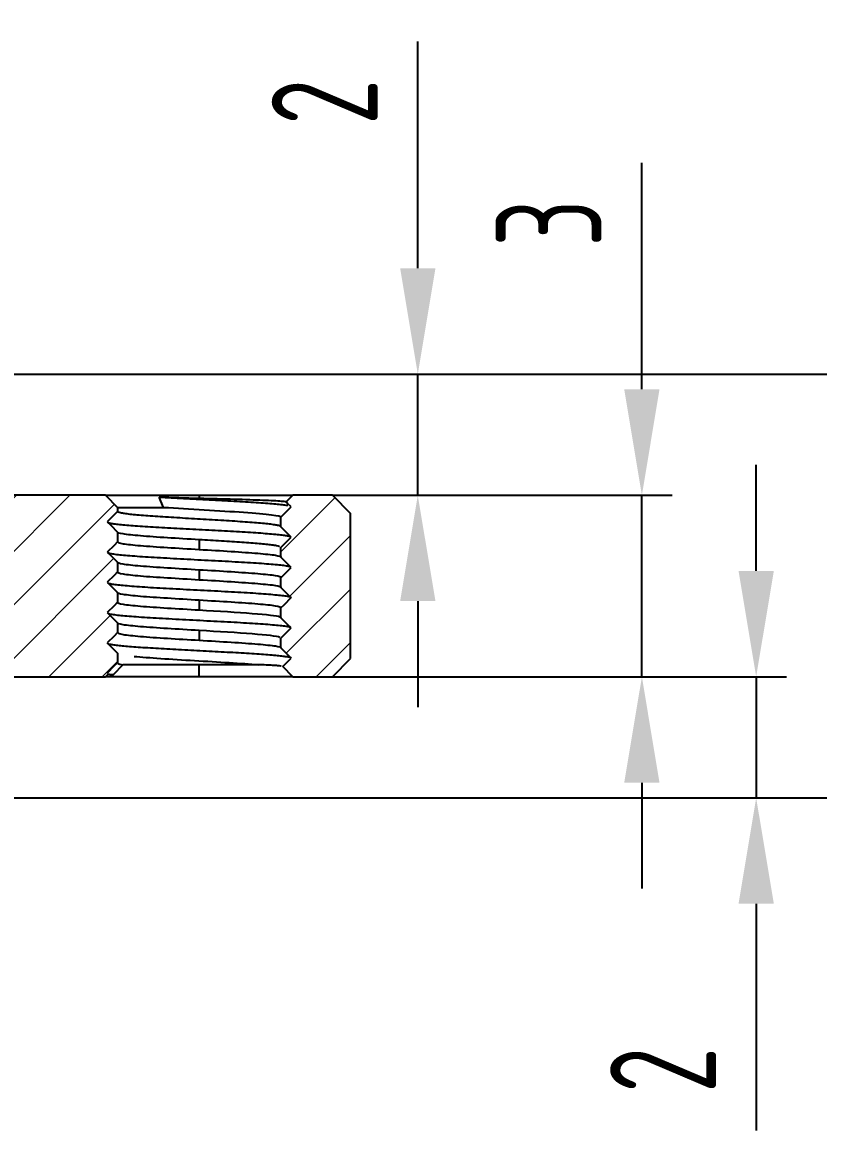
# Model space of a CAD drawing. Header units: inches. Extents: x -12 to 92, y -2 to 146.
# Drawn here: x 47.6 to 60.75, y 71.27 to 89.89 of the extents above; entities that cross this region are included whole.
import ezdxf

# ---------------------------------------------------------------- set-up
doc = ezdxf.new("R2010")
doc.units = ezdxf.units.IN
doc.header["$LTSCALE"] = 0.5
doc.header["$MEASUREMENT"] = 0
doc.layers.add('5剖面线层', color=2, linetype='Continuous')
doc.layers.add('7标注层', color=4, linetype='Continuous')
doc.styles.add('PC_TEXTSTYLE', font='ISOCP.SHX', dxfattribs={"width": 0.707, "bigfont": 'GBCBIG.SHX'})
doc.dimstyles.new('GB_LINEAR', dxfattribs={"dimtxt": 3.5, "dimasz": 3.5, "dimexe": 1, "dimexo": 0, "dimgap": 1.5, "dimtad": 1, "dimdsep": 46, "dimtxsty": 'PC_TEXTSTYLE', "dimcen": 0, "dimclrd": 256, "dimclrt": 3, "dimadec": 0, "dimazin": 2, "dimtp": 0.1, "dimtm": 0.1, "dimtfac": 0.71, "dimtdec": 3, "dimtmove": 0, "dimatfit": 3, "dimfxl": 1, "dimtfill": 1, "dimarcsym": 0})
pattern_1 = [(45, (-136.1419, 0.09334), (-0.4419417, 0.4419417), [])]

# ---------------------------------------------------------------- blocks, each defined once
blk = doc.blocks.new('*D10')
at = {"layer": '7标注层', "lineweight": -2}
for p, q in [((54.126, 85.832), (54.126, 89.577)), ((54.126, 82.082), (54.126, 84.082)), ((54.126, 80.332), (54.126, 78.582))]:
    blk.add_line(p, q, dxfattribs=at)
at = {"layer": '7标注层', "color": 0, "lineweight": -2}
for p, q in [((46.015, 84.082), (54.626, 84.082)), ((52.715, 82.082), (54.626, 82.082))]:
    blk.add_line(p, q, dxfattribs=at)
at = {"layer": '7标注层'}
for points in [[(53.835, 85.832), (54.418, 85.832), (54.126, 84.082)], [(54.418, 80.332), (53.835, 80.332), (54.126, 82.082)]]:
    blk.add_solid(points, dxfattribs=at)
at = {"layer": 'Defpoints', "color": 0}
for p in [(46.015, 84.082), (54.126, 84.082), (52.715, 82.082)]:
    blk.add_point(p, dxfattribs=at)
at = {"layer": '7标注层', "color": 3, "insert": (52.589, 88.58), "char_height": 1.75, "attachment_point": 5, "rotation": 90, "style": 'PC_TEXTSTYLE', "bg_fill": 3, "box_fill_scale": 1.25, "bg_fill_color": 257, "bg_fill_transparency": 0}
blk.add_mtext('2', dxfattribs=at)
blk = doc.blocks.new('*D11')
at = {"layer": '7标注层', "lineweight": -2}
for p, q in [((57.829, 83.832), (57.829, 87.577)), ((57.829, 79.082), (57.829, 82.082)), ((57.829, 77.332), (57.829, 75.582))]:
    blk.add_line(p, q, dxfattribs=at)
at = {"layer": '7标注层', "color": 0, "lineweight": -2}
for p, q in [((52.715, 82.082), (58.329, 82.082)), ((52.715, 79.082), (58.329, 79.082))]:
    blk.add_line(p, q, dxfattribs=at)
at = {"layer": '7标注层'}
for points in [[(57.537, 83.832), (58.12, 83.832), (57.829, 82.082)], [(58.12, 77.332), (57.537, 77.332), (57.829, 79.082)]]:
    blk.add_solid(points, dxfattribs=at)
at = {"layer": 'Defpoints', "color": 0}
for p in [(52.715, 82.082), (57.829, 82.082), (52.715, 79.082)]:
    blk.add_point(p, dxfattribs=at)
at = {"layer": '7标注层', "color": 3, "insert": (56.291, 86.58), "char_height": 1.75, "attachment_point": 5, "rotation": 90, "style": 'PC_TEXTSTYLE', "bg_fill": 3, "box_fill_scale": 1.25, "bg_fill_color": 257, "bg_fill_transparency": 0}
blk.add_mtext('3', dxfattribs=at)
blk = doc.blocks.new('*D12')
at = {"layer": '7标注层', "color": 0, "lineweight": -2}
for p, q in [((46.015, 84.082), (63.995, 84.082)), ((46.515, 77.082), (63.995, 77.082))]:
    blk.add_line(p, q, dxfattribs=at)
at = {"layer": '7标注层', "lineweight": -2}
blk.add_line((63.495, 82.332), (63.495, 78.832), dxfattribs=at)
at = {"layer": '7标注层'}
for points in [[(63.787, 82.332), (63.204, 82.332), (63.495, 84.082)], [(63.204, 78.832), (63.787, 78.832), (63.495, 77.082)]]:
    blk.add_solid(points, dxfattribs=at)
at = {"layer": 'Defpoints', "color": 0}
for p in [(46.015, 84.082), (46.515, 77.082), (63.495, 77.082)]:
    blk.add_point(p, dxfattribs=at)
at = {"layer": '7标注层', "color": 3, "insert": (61.958, 80.582), "char_height": 1.75, "attachment_point": 5, "rotation": 90, "style": 'PC_TEXTSTYLE', "bg_fill": 3, "box_fill_scale": 1.25, "bg_fill_color": 257, "bg_fill_transparency": 0}
blk.add_mtext('7', dxfattribs=at)
blk = doc.blocks.new('*D13')
at = {"layer": '7标注层', "lineweight": -2}
for p, q in [((59.717, 80.832), (59.717, 82.582)), ((59.717, 79.082), (59.717, 77.082)), ((59.717, 75.332), (59.717, 71.587))]:
    blk.add_line(p, q, dxfattribs=at)
at = {"layer": '7标注层', "color": 0, "lineweight": -2}
for p, q in [((52.715, 79.082), (60.217, 79.082)), ((46.515, 77.082), (60.217, 77.082))]:
    blk.add_line(p, q, dxfattribs=at)
at = {"layer": '7标注层'}
for points in [[(59.426, 80.832), (60.009, 80.832), (59.717, 79.082)], [(60.009, 75.332), (59.426, 75.332), (59.717, 77.082)]]:
    blk.add_solid(points, dxfattribs=at)
at = {"layer": 'Defpoints', "color": 0}
for p in [(52.715, 79.082), (46.515, 77.082), (59.717, 77.082)]:
    blk.add_point(p, dxfattribs=at)
at = {"layer": '7标注层', "color": 3, "insert": (58.18, 72.585), "char_height": 1.75, "attachment_point": 5, "rotation": 90, "style": 'PC_TEXTSTYLE', "bg_fill": 3, "box_fill_scale": 1.25, "bg_fill_color": 257, "bg_fill_transparency": 0}
blk.add_mtext('2', dxfattribs=at)

msp = doc.modelspace()

# ---------------------------------------------------------------- hatches: boundary and pattern name
at = {"layer": '5剖面线层', "linetype": 'Continuous', "lineweight": 18}
h = msp.add_hatch(dxfattribs=at)
h.set_pattern_fill('ANSI31', color=256, scale=5, style=0)
h.set_pattern_definition(pattern_1)
edge = h.paths.add_edge_path(flags=0)
edge.add_spline(control_points=[(46.515, 77.082), (46.615, 77.182), (46.715, 77.282), (46.815, 77.382)], knot_values=[0.018825, 0.018825, 0.018825, 0.018825, 0.019251, 0.019251, 0.019251, 0.019251], weights=[1, 1, 1, 1], degree=3, periodic=0)
edge.add_line((46.815, 77.382), (46.815, 79.082))
edge.add_line((46.815, 79.082), (48.965, 79.082))
edge.add_spline(control_points=[(48.965, 79.082), (48.98, 79.097), (48.996, 79.113), (49.011, 79.128)], knot_values=[0.002218, 0.002218, 0.002218, 0.002218, 0.002282, 0.002282, 0.002282, 0.002282], weights=[1, 1, 1, 1], degree=3, periodic=0)
edge.add_spline(control_points=[(49.011, 79.128), (49.006, 79.133), (49, 79.138), (48.995, 79.144)], knot_values=[0.00022, 0.00022, 0.00022, 0.00022, 0.000242, 0.000242, 0.000242, 0.000242], weights=[1, 1, 1, 1], degree=3, periodic=0)
edge.add_spline(control_points=[(48.995, 79.144), (49.032, 79.18), (49.069, 79.218), (49.106, 79.255), (49.126, 79.274), (49.146, 79.294), (49.165, 79.314)], knot_values=[0.000001, 0.000001, 0.000001, 0.000001, 0.000159, 0.000159, 0.000159, 0.000242, 0.000242, 0.000242, 0.000242], weights=[1, 1, 1, 1, 1, 1, 1], degree=3, periodic=0)
edge.add_line((49.165, 79.314), (49.165, 79.474))
edge.add_spline(control_points=[(49.165, 79.474), (49.129, 79.511), (49.091, 79.548), (49.054, 79.585), (49.035, 79.604), (49.015, 79.624), (48.995, 79.644)], knot_values=[0.000001, 0.000001, 0.000001, 0.000001, 0.000159, 0.000159, 0.000159, 0.000242, 0.000242, 0.000242, 0.000242], weights=[1, 1, 1, 1, 1, 1, 1], degree=3, periodic=0)
edge.add_spline(control_points=[(48.995, 79.644), (49.033, 79.68), (49.07, 79.718), (49.107, 79.755), (49.126, 79.774), (49.146, 79.794), (49.165, 79.814)], knot_values=[0.000001, 0.000001, 0.000001, 0.000001, 0.000159, 0.000159, 0.000159, 0.000242, 0.000242, 0.000242, 0.000242], weights=[1, 1, 1, 1, 1, 1, 1], degree=3, periodic=0)
edge.add_line((49.165, 79.814), (49.165, 79.974))
edge.add_spline(control_points=[(49.165, 79.974), (49.129, 80.011), (49.092, 80.047), (49.055, 80.084), (49.035, 80.104), (49.015, 80.124), (48.996, 80.144)], knot_values=[0.000001, 0.000001, 0.000001, 0.000001, 0.000158, 0.000158, 0.000158, 0.000242, 0.000242, 0.000242, 0.000242], weights=[1, 1, 1, 1, 1, 1, 1], degree=3, periodic=0)
edge.add_spline(control_points=[(48.996, 80.144), (49.033, 80.18), (49.07, 80.217), (49.107, 80.254), (49.126, 80.274), (49.146, 80.294), (49.166, 80.314)], knot_values=[0.000001, 0.000001, 0.000001, 0.000001, 0.000158, 0.000158, 0.000158, 0.000242, 0.000242, 0.000242, 0.000242], weights=[1, 1, 1, 1, 1, 1, 1], degree=3, periodic=0)
edge.add_line((49.166, 80.314), (49.165, 80.474))
edge.add_spline(control_points=[(49.165, 80.474), (49.129, 80.511), (49.092, 80.547), (49.055, 80.584), (49.035, 80.604), (49.015, 80.624), (48.996, 80.644)], knot_values=[0.000001, 0.000001, 0.000001, 0.000001, 0.000158, 0.000158, 0.000158, 0.000242, 0.000242, 0.000242, 0.000242], weights=[1, 1, 1, 1, 1, 1, 1], degree=3, periodic=0)
edge.add_spline(control_points=[(48.996, 80.644), (49.033, 80.68), (49.07, 80.717), (49.107, 80.754), (49.126, 80.774), (49.146, 80.794), (49.166, 80.814)], knot_values=[0.000001, 0.000001, 0.000001, 0.000001, 0.000158, 0.000158, 0.000158, 0.000242, 0.000242, 0.000242, 0.000242], weights=[1, 1, 1, 1, 1, 1, 1], degree=3, periodic=0)
edge.add_line((49.166, 80.814), (49.165, 80.974))
edge.add_spline(control_points=[(49.165, 80.974), (49.129, 81.011), (49.092, 81.047), (49.055, 81.084), (49.035, 81.104), (49.015, 81.124), (48.996, 81.144)], knot_values=[0.000001, 0.000001, 0.000001, 0.000001, 0.000158, 0.000158, 0.000158, 0.000242, 0.000242, 0.000242, 0.000242], weights=[1, 1, 1, 1, 1, 1, 1], degree=3, periodic=0)
edge.add_spline(control_points=[(48.996, 81.144), (49.033, 81.18), (49.07, 81.217), (49.107, 81.254), (49.126, 81.274), (49.146, 81.294), (49.166, 81.314)], knot_values=[0.000001, 0.000001, 0.000001, 0.000001, 0.000158, 0.000158, 0.000158, 0.000242, 0.000242, 0.000242, 0.000242], weights=[1, 1, 1, 1, 1, 1, 1], degree=3, periodic=0)
edge.add_line((49.166, 81.314), (49.165, 81.474))
edge.add_spline(control_points=[(49.165, 81.474), (49.128, 81.511), (49.091, 81.548), (49.054, 81.585), (49.035, 81.604), (49.015, 81.624), (48.995, 81.644)], knot_values=[0.000002, 0.000002, 0.000002, 0.000002, 0.000158, 0.000158, 0.000158, 0.000242, 0.000242, 0.000242, 0.000242], weights=[1, 1, 1, 1, 1, 1, 1], degree=3, periodic=0)
edge.add_spline(control_points=[(48.995, 81.644), (49.032, 81.68), (49.069, 81.717), (49.106, 81.754), (49.126, 81.774), (49.146, 81.794), (49.165, 81.814)], knot_values=[0.000001, 0.000001, 0.000001, 0.000001, 0.000159, 0.000159, 0.000159, 0.000242, 0.000242, 0.000242, 0.000242], weights=[1, 1, 1, 1, 1, 1, 1], degree=3, periodic=0)
edge.add_line((49.165, 81.814), (49.165, 81.882))
edge.add_spline(control_points=[(49.165, 81.882), (49.099, 81.949), (49.032, 82.016), (48.965, 82.082)], knot_values=[0.004084, 0.004084, 0.004084, 0.004084, 0.004366, 0.004366, 0.004366, 0.004366], weights=[1, 1, 1, 1], degree=3, periodic=0)
edge.add_line((48.965, 82.082), (47.215, 82.082))
edge.add_line((47.215, 82.082), (47.215, 83.882))
edge.add_spline(control_points=[(47.215, 83.882), (47.148, 83.949), (47.081, 84.016), (47.015, 84.082)], knot_values=[0.010187, 0.010187, 0.010187, 0.010187, 0.010469, 0.010469, 0.010469, 0.010469], weights=[1, 1, 1, 1], degree=3, periodic=0)
edge.add_line((47.015, 84.082), (46.015, 84.082))
edge.add_line((46.015, 84.082), (46.015, 82.082))
edge.add_line((46.015, 82.082), (46.015, 80.582))
edge.add_line((46.015, 80.582), (46.015, 80.282))
edge.add_line((46.015, 80.282), (44.515, 80.282))
edge.add_line((44.515, 80.282), (44.515, 80.582))
edge.add_line((44.515, 80.582), (42.164, 80.582))
edge.add_line((42.164, 80.582), (42.164, 79.382))
edge.add_spline(control_points=[(42.164, 79.382), (42.264, 79.282), (42.364, 79.182), (42.464, 79.082)], knot_values=[0.00648, 0.00648, 0.00648, 0.00648, 0.006904, 0.006904, 0.006904, 0.006904], weights=[1, 1, 1, 1], degree=3, periodic=0)
edge.add_line((42.464, 79.082), (44.015, 79.082))
edge.add_line((44.015, 79.082), (44.015, 77.382))
edge.add_spline(control_points=[(44.015, 77.382), (44.115, 77.282), (44.215, 77.182), (44.315, 77.082)], knot_values=[0.011696, 0.011696, 0.011696, 0.011696, 0.01212, 0.01212, 0.01212, 0.01212], weights=[1, 1, 1, 1], degree=3, periodic=0)
edge.add_line((44.315, 77.082), (46.515, 77.082))
h = msp.add_hatch(dxfattribs=at)
h.set_pattern_fill('ANSI31', color=256, scale=5, style=0)
h.set_pattern_definition(pattern_1)
edge = h.paths.add_edge_path(flags=0)
edge.add_line((51.864, 79.719), (51.864, 79.559))
edge.add_spline(control_points=[(51.864, 79.559), (51.901, 79.522), (51.938, 79.485), (51.975, 79.448), (51.995, 79.428), (52.014, 79.409), (52.034, 79.389)], knot_values=[0.000002, 0.000002, 0.000002, 0.000002, 0.000159, 0.000159, 0.000159, 0.000242, 0.000242, 0.000242, 0.000242], weights=[1, 1, 1, 1, 1, 1, 1], degree=3, periodic=0)
edge.add_spline(control_points=[(52.034, 79.389), (51.997, 79.352), (51.96, 79.315), (51.923, 79.278), (51.914, 79.269), (51.905, 79.26), (51.895, 79.251)], knot_values=[0.000001, 0.000001, 0.000001, 0.000001, 0.000159, 0.000159, 0.000159, 0.000198, 0.000198, 0.000198, 0.000198], weights=[1, 1, 1, 1, 1, 1, 1], degree=3, periodic=0)
edge.add_spline(control_points=[(51.895, 79.251), (51.952, 79.195), (52.008, 79.138), (52.064, 79.082)], knot_values=[0.004126, 0.004126, 0.004126, 0.004126, 0.004363, 0.004363, 0.004363, 0.004363], weights=[1, 1, 1, 1], degree=3, periodic=0)
edge.add_line((52.064, 79.082), (52.715, 79.082))
edge.add_spline(control_points=[(52.715, 79.082), (52.815, 79.182), (52.915, 79.282), (53.015, 79.382)], knot_values=[0.036405, 0.036405, 0.036405, 0.036405, 0.036832, 0.036832, 0.036832, 0.036832], weights=[1, 1, 1, 1], degree=3, periodic=0)
edge.add_line((53.015, 79.382), (53.015, 81.782))
edge.add_spline(control_points=[(53.015, 81.782), (52.915, 81.882), (52.815, 81.982), (52.715, 82.082)], knot_values=[0.000001, 0.000001, 0.000001, 0.000001, 0.000425, 0.000425, 0.000425, 0.000425], weights=[1, 1, 1, 1], degree=3, periodic=0)
edge.add_line((52.715, 82.082), (52.064, 82.082))
edge.add_spline(control_points=[(52.064, 82.082), (52.027, 82.045), (51.99, 82.008), (51.953, 81.971)], knot_values=[0.002215, 0.002215, 0.002215, 0.002215, 0.002373, 0.002373, 0.002373, 0.002373], weights=[1, 1, 1, 1], degree=3, periodic=0)
edge.add_spline(control_points=[(51.953, 81.971), (51.96, 81.963), (51.968, 81.956), (51.975, 81.948), (51.995, 81.929), (52.015, 81.909), (52.034, 81.889)], knot_values=[0.000126, 0.000126, 0.000126, 0.000126, 0.000158, 0.000158, 0.000158, 0.000242, 0.000242, 0.000242, 0.000242], weights=[1, 1, 1, 1, 1, 1, 1], degree=3, periodic=0)
edge.add_spline(control_points=[(52.034, 81.889), (51.997, 81.852), (51.96, 81.815), (51.923, 81.778), (51.903, 81.759), (51.884, 81.739), (51.864, 81.719)], knot_values=[0.000001, 0.000001, 0.000001, 0.000001, 0.000159, 0.000159, 0.000159, 0.000242, 0.000242, 0.000242, 0.000242], weights=[1, 1, 1, 1, 1, 1, 1], degree=3, periodic=0)
edge.add_line((51.864, 81.719), (51.864, 81.559))
edge.add_spline(control_points=[(51.864, 81.559), (51.901, 81.522), (51.938, 81.485), (51.975, 81.448), (51.995, 81.429), (52.014, 81.409), (52.034, 81.389)], knot_values=[0.000001, 0.000001, 0.000001, 0.000001, 0.000158, 0.000158, 0.000158, 0.000242, 0.000242, 0.000242, 0.000242], weights=[1, 1, 1, 1, 1, 1, 1], degree=3, periodic=0)
edge.add_spline(control_points=[(52.034, 81.389), (51.997, 81.352), (51.96, 81.315), (51.923, 81.278), (51.903, 81.259), (51.884, 81.239), (51.864, 81.219)], knot_values=[0.000001, 0.000001, 0.000001, 0.000001, 0.000159, 0.000159, 0.000159, 0.000242, 0.000242, 0.000242, 0.000242], weights=[1, 1, 1, 1, 1, 1, 1], degree=3, periodic=0)
edge.add_line((51.864, 81.219), (51.864, 81.059))
edge.add_spline(control_points=[(51.864, 81.059), (51.901, 81.022), (51.938, 80.985), (51.974, 80.948), (51.994, 80.929), (52.014, 80.909), (52.034, 80.889)], knot_values=[0.000001, 0.000001, 0.000001, 0.000001, 0.000158, 0.000158, 0.000158, 0.000242, 0.000242, 0.000242, 0.000242], weights=[1, 1, 1, 1, 1, 1, 1], degree=3, periodic=0)
edge.add_spline(control_points=[(52.034, 80.889), (51.997, 80.853), (51.96, 80.816), (51.923, 80.779), (51.903, 80.759), (51.883, 80.739), (51.864, 80.719)], knot_values=[0.000001, 0.000001, 0.000001, 0.000001, 0.000158, 0.000158, 0.000158, 0.000242, 0.000242, 0.000242, 0.000242], weights=[1, 1, 1, 1, 1, 1, 1], degree=3, periodic=0)
edge.add_line((51.864, 80.719), (51.864, 80.559))
edge.add_spline(control_points=[(51.864, 80.559), (51.901, 80.522), (51.937, 80.485), (51.974, 80.448), (51.994, 80.429), (52.014, 80.409), (52.034, 80.389)], knot_values=[0.000001, 0.000001, 0.000001, 0.000001, 0.000158, 0.000158, 0.000158, 0.000242, 0.000242, 0.000242, 0.000242], weights=[1, 1, 1, 1, 1, 1, 1], degree=3, periodic=0)
edge.add_spline(control_points=[(52.034, 80.389), (51.997, 80.353), (51.96, 80.316), (51.923, 80.279), (51.903, 80.259), (51.883, 80.239), (51.864, 80.219)], knot_values=[0.000001, 0.000001, 0.000001, 0.000001, 0.000158, 0.000158, 0.000158, 0.000242, 0.000242, 0.000242, 0.000242], weights=[1, 1, 1, 1, 1, 1, 1], degree=3, periodic=0)
edge.add_line((51.864, 80.219), (51.864, 80.059))
edge.add_spline(control_points=[(51.864, 80.059), (51.901, 80.022), (51.938, 79.985), (51.974, 79.948), (51.994, 79.929), (52.014, 79.909), (52.034, 79.889)], knot_values=[0.000002, 0.000002, 0.000002, 0.000002, 0.000158, 0.000158, 0.000158, 0.000242, 0.000242, 0.000242, 0.000242], weights=[1, 1, 1, 1, 1, 1, 1], degree=3, periodic=0)
edge.add_spline(control_points=[(52.034, 79.889), (51.997, 79.853), (51.96, 79.816), (51.923, 79.779), (51.903, 79.759), (51.883, 79.739), (51.864, 79.719)], knot_values=[0.000001, 0.000001, 0.000001, 0.000001, 0.000158, 0.000158, 0.000158, 0.000242, 0.000242, 0.000242, 0.000242], weights=[1, 1, 1, 1, 1, 1, 1], degree=3, periodic=0)

# ---------------------------------------------------------------- linework, layer by layer
at = {"color": 7, "linetype": 'Continuous', "lineweight": 25}
for p, q in [((48.965, 82.082), (47.215, 82.082)), ((48.965, 82.082), (49.165, 81.882)), ((48.965, 82.082), (50.515, 82.082)), ((49.927, 81.882), (49.853, 82.052)), ((50.515, 82.082), (50.515, 82.034)), ((50.515, 82.082), (52.064, 82.082)), ((51.953, 81.971), (52.064, 82.082)), ((52.715, 82.082), (52.064, 82.082)), ((53.015, 81.782), (52.715, 82.082)), ((52.715, 82.082), (53.015, 81.782)), ((52.715, 82.082), (52.715, 82.082)), ((49.165, 81.882), (49.165, 81.814)), ((49.165, 81.882), (49.927, 81.882)), ((53.015, 79.382), (53.015, 81.782)), ((53.015, 81.782), (53.015, 81.782)), ((53.015, 79.382), (53.015, 81.782)), ((51.864, 81.559), (51.863, 81.561)), ((51.864, 81.559), (51.864, 81.719)), ((49.165, 81.474), (49.165, 81.314)), ((50.515, 81.346), (50.515, 81.186)), ((51.864, 81.219), (51.861, 81.221)), ((51.864, 81.059), (51.864, 81.219)), ((49.165, 80.974), (49.165, 80.814)), ((50.515, 80.846), (50.515, 80.686)), ((51.864, 80.559), (51.864, 80.719)), ((49.165, 80.474), (49.165, 80.314)), ((50.515, 80.346), (50.515, 80.186)), ((51.864, 80.059), (51.864, 80.219)), ((49.165, 79.974), (49.165, 79.814)), ((51.862, 80.061), (51.864, 80.059)), ((50.515, 79.846), (50.515, 79.686)), ((51.864, 79.719), (51.862, 79.721)), ((51.864, 79.559), (51.864, 79.719)), ((49.165, 79.474), (49.165, 79.314)), ((49.165, 79.474), (49.168, 79.471)), ((52.715, 79.082), (53.015, 79.382)), ((52.715, 79.082), (53.015, 79.382)), ((53.015, 79.382), (53.015, 79.382)), ((48.995, 79.144), (49.011, 79.128)), ((49.254, 79.282), (49.095, 79.112)), ((49.165, 79.314), (49.167, 79.311)), ((50.515, 79.282), (49.254, 79.282)), ((50.515, 79.082), (50.515, 79.282)), ((51.489, 79.282), (50.515, 79.282)), ((51.896, 79.251), (51.892, 79.252)), ((52.064, 79.082), (51.896, 79.251)), ((46.815, 79.082), (48.965, 79.082)), ((49.011, 79.128), (48.965, 79.082)), ((50.515, 79.082), (48.965, 79.082)), ((49.009, 79.125), (49.013, 79.121)), ((49.012, 79.127), (49.011, 79.128)), ((52.064, 79.082), (50.515, 79.082)), ((52.064, 79.082), (52.715, 79.082)), ((52.715, 79.082), (52.715, 79.082))]:
    msp.add_line(p, q, dxfattribs=at)
at = {"color": 7, "linetype": 'Continuous', "lineweight": 25, "flags": 128}
for points in [[(52.034, 81.889), (51.975, 81.948), (51.953, 81.971)], [(49.165, 81.814), (49.106, 81.754), (48.995, 81.643)], [(51.864, 81.719), (51.923, 81.778), (52.034, 81.89)], [(48.995, 81.644), (49.054, 81.585), (49.165, 81.474)], [(52.034, 81.389), (51.975, 81.448), (51.864, 81.559)], [(51.864, 81.219), (51.923, 81.278), (52.034, 81.39)], [(49.166, 81.314), (49.107, 81.254), (48.996, 81.143)], [(48.996, 81.144), (49.055, 81.084), (49.166, 80.974)], [(52.034, 80.889), (51.974, 80.948), (51.864, 81.059)], [(49.166, 80.814), (49.107, 80.754), (48.996, 80.643)], [(51.864, 80.719), (51.923, 80.779), (52.034, 80.89)], [(48.996, 80.644), (49.055, 80.584), (49.166, 80.474)], [(52.034, 80.389), (51.974, 80.448), (51.864, 80.559)], [(49.166, 80.314), (49.107, 80.254), (48.996, 80.143)], [(51.864, 80.219), (51.923, 80.279), (52.034, 80.39)], [(48.996, 80.144), (49.055, 80.084), (49.166, 79.974)], [(52.034, 79.889), (51.974, 79.948), (51.864, 80.059)], [(51.864, 79.719), (51.923, 79.779), (52.034, 79.89)], [(49.165, 79.814), (49.107, 79.755), (48.995, 79.643)], [(48.995, 79.644), (49.054, 79.585), (49.166, 79.474)], [(52.034, 79.389), (51.975, 79.448), (51.864, 79.559)], [(51.895, 79.251), (51.923, 79.278), (52.034, 79.39)], [(49.165, 79.314), (49.106, 79.255), (48.995, 79.143)]]:
    msp.add_lwpolyline(points, dxfattribs=at)
at = {"color": 7, "linetype": 'Continuous', "lineweight": 25}
for points in [[(49.853, 82.052), (50.061, 82.046), (50.289, 82.04), (50.515, 82.034)], [(49.175, 79.302), (49.189, 79.295), (49.215, 79.289), (49.254, 79.282)], [(49.002, 79.133), (49.016, 79.126), (49.047, 79.119), (49.096, 79.112)], [(49.095, 79.112), (49.055, 79.115), (49.028, 79.119), (49.016, 79.122)]]:
    msp.add_open_spline(points, degree=3, dxfattribs=at)
for points, knots in [([(49.853, 82.052), (49.918, 82.048), (50.047, 82.041), (50.254, 82.03), (50.466, 82.019), (50.678, 82.008), (50.887, 81.997), (51.09, 81.985), (51.281, 81.974), (51.456, 81.963), (51.614, 81.952), (51.75, 81.941), (51.862, 81.93), (51.941, 81.92), (51.97, 81.914), (51.981, 81.912)], [0, 0, 0, 0, 0.079105, 0.158187, 0.237222, 0.316276, 0.395381, 0.474486, 0.553544, 0.632597, 0.711697, 0.790805, 0.869868, 0.948915, 1, 1, 1, 1]), ([(50.515, 82.034), (50.715, 82.029), (50.912, 82.024), (51.273, 82.013), (51.436, 82.008), (51.701, 81.997), (51.804, 81.992), (51.935, 81.981), (51.963, 81.976), (51.953, 81.971)], [0, 0, 0, 0, 0.25, 0.25, 0.5, 0.5, 0.75, 0.75, 1, 1, 1, 1]), ([(49.166, 81.811), (49.166, 81.812), (49.165, 81.813), (49.165, 81.813), (49.165, 81.814)], [0, 0, 0, 0, 0.597122, 1, 1, 1, 1]), ([(51.857, 81.57), (51.847, 81.574), (51.828, 81.581), (51.766, 81.593), (51.678, 81.604), (51.565, 81.616), (51.429, 81.627), (51.275, 81.639), (51.104, 81.651), (50.921, 81.662), (50.729, 81.674), (50.533, 81.685), (50.336, 81.697), (50.143, 81.709), (49.958, 81.72), (49.785, 81.732), (49.627, 81.743), (49.488, 81.755), (49.37, 81.766), (49.278, 81.778), (49.209, 81.79), (49.187, 81.797), (49.176, 81.801)], [0, 0, 0, 0, 0.047581, 0.097708, 0.147836, 0.197963, 0.24809, 0.298218, 0.348345, 0.398472, 0.4486, 0.498727, 0.548854, 0.598982, 0.649109, 0.699236, 0.749363, 0.799491, 0.849618, 0.899745, 0.949873, 1, 1, 1, 1]), ([(49.927, 81.882), (50.135, 81.869), (50.368, 81.855), (50.828, 81.828), (51.055, 81.814), (51.442, 81.787), (51.603, 81.774), (51.817, 81.746), (51.87, 81.733), (51.864, 81.719)], [0, 0, 0, 0, 0.25, 0.25, 0.5, 0.5, 0.75, 0.75, 1, 1, 1, 1]), ([(49.002, 81.637), (49.003, 81.635), (49.007, 81.629), (49.05, 81.619), (49.121, 81.608), (49.221, 81.597), (49.346, 81.586), (49.494, 81.575), (49.661, 81.564), (49.845, 81.552), (50.042, 81.541), (50.248, 81.53), (50.46, 81.519), (50.672, 81.508), (50.882, 81.497), (51.084, 81.486), (51.275, 81.475), (51.452, 81.464), (51.61, 81.452), (51.747, 81.441), (51.86, 81.43), (51.946, 81.419), (52.012, 81.408), (52.019, 81.4), (52.023, 81.395)], [0, 0, 0, 0, 0.029093, 0.075043, 0.120969, 0.166881, 0.212818, 0.258768, 0.304699, 0.35061, 0.396542, 0.442493, 0.488429, 0.53434, 0.580267, 0.626217, 0.672157, 0.718071, 0.763994, 0.809942, 0.855886, 0.901803, 0.947722, 1, 1, 1, 1]), ([(50.515, 81.346), (50.335, 81.357), (50.155, 81.368), (49.823, 81.389), (49.672, 81.399), (49.421, 81.421), (49.322, 81.431), (49.191, 81.452), (49.16, 81.463), (49.165, 81.474)], [0, 0, 0, 0, 0.25, 0.25, 0.5, 0.5, 0.75, 0.75, 1, 1, 1, 1]), ([(49.165, 81.314), (49.16, 81.303), (49.191, 81.292), (49.322, 81.271), (49.421, 81.261), (49.672, 81.239), (49.823, 81.229), (50.155, 81.208), (50.335, 81.197), (50.515, 81.186)], [0, 0, 0, 0, 0.25, 0.25, 0.5, 0.5, 0.75, 0.75, 1, 1, 1, 1]), ([(51.841, 81.235), (51.84, 81.236), (51.835, 81.24), (51.791, 81.248), (51.721, 81.259), (51.625, 81.27), (51.508, 81.281), (51.373, 81.292), (51.222, 81.303), (51.057, 81.314), (50.882, 81.325), (50.7, 81.335), (50.577, 81.343), (50.515, 81.346)], [0, 0, 0, 0, 0.016885, 0.115197, 0.213508, 0.31182, 0.410131, 0.508443, 0.606754, 0.705066, 0.803377, 0.901689, 1, 1, 1, 1]), ([(50.515, 81.186), (50.695, 81.176), (50.875, 81.165), (51.206, 81.144), (51.358, 81.133), (51.608, 81.112), (51.708, 81.102), (51.838, 81.08), (51.869, 81.07), (51.864, 81.059)], [0, 0, 0, 0, 0.25, 0.25, 0.5, 0.5, 0.75, 0.75, 1, 1, 1, 1]), ([(49.007, 81.137), (49.012, 81.132), (49.02, 81.124), (49.096, 81.111), (49.196, 81.099), (49.328, 81.087), (49.486, 81.075), (49.669, 81.063), (49.872, 81.051), (50.089, 81.039), (50.316, 81.027), (50.547, 81.014), (50.778, 81.002), (51.003, 80.99), (51.217, 80.978), (51.414, 80.966), (51.59, 80.954), (51.741, 80.942), (51.865, 80.93), (51.957, 80.918), (52.016, 80.906), (52.022, 80.899), (52.025, 80.895)], [0, 0, 0, 0, 0.055539, 0.105648, 0.1558, 0.205968, 0.256103, 0.30621, 0.356355, 0.406524, 0.456666, 0.506774, 0.55691, 0.607079, 0.657229, 0.707338, 0.757467, 0.807634, 0.85779, 0.907903, 0.958025, 1, 1, 1, 1]), ([(50.515, 80.846), (50.335, 80.857), (50.155, 80.868), (49.823, 80.889), (49.672, 80.899), (49.421, 80.921), (49.322, 80.931), (49.191, 80.952), (49.16, 80.963), (49.165, 80.974)], [0, 0, 0, 0, 0.25, 0.25, 0.5, 0.5, 0.75, 0.75, 1, 1, 1, 1]), ([(49.165, 80.814), (49.16, 80.803), (49.191, 80.792), (49.322, 80.771), (49.421, 80.761), (49.672, 80.739), (49.823, 80.729), (50.155, 80.708), (50.335, 80.697), (50.515, 80.686)], [0, 0, 0, 0, 0.25, 0.25, 0.5, 0.5, 0.75, 0.75, 1, 1, 1, 1]), ([(51.864, 80.719), (51.869, 80.73), (51.838, 80.74), (51.708, 80.762), (51.608, 80.772), (51.358, 80.793), (51.206, 80.804), (50.875, 80.825), (50.695, 80.836), (50.515, 80.846)], [0, 0, 0, 0, 0.25, 0.25, 0.5, 0.5, 0.75, 0.75, 1, 1, 1, 1]), ([(49, 80.637), (49.004, 80.634), (49.014, 80.626), (49.071, 80.615), (49.163, 80.603), (49.286, 80.591), (49.437, 80.579), (49.613, 80.566), (49.81, 80.554), (50.024, 80.542), (50.248, 80.53), (50.479, 80.518), (50.71, 80.506), (50.937, 80.494), (51.155, 80.482), (51.358, 80.47), (51.541, 80.457), (51.7, 80.445), (51.831, 80.433), (51.934, 80.421), (52.001, 80.409), (52.029, 80.4), (52.031, 80.396), (52.031, 80.395)], [0, 0, 0, 0, 0.041068, 0.091175, 0.141293, 0.191452, 0.241606, 0.291718, 0.34183, 0.391984, 0.442143, 0.492262, 0.542368, 0.592517, 0.642679, 0.692805, 0.742907, 0.79305, 0.843213, 0.893346, 0.943448, 0.993583, 1, 1, 1, 1]), ([(50.515, 80.686), (50.695, 80.676), (50.875, 80.665), (51.206, 80.644), (51.358, 80.633), (51.608, 80.612), (51.708, 80.602), (51.838, 80.58), (51.869, 80.57), (51.864, 80.559)], [0, 0, 0, 0, 0.25, 0.25, 0.5, 0.5, 0.75, 0.75, 1, 1, 1, 1]), ([(50.515, 80.346), (50.335, 80.357), (50.155, 80.368), (49.823, 80.389), (49.672, 80.399), (49.421, 80.421), (49.322, 80.431), (49.191, 80.452), (49.16, 80.463), (49.165, 80.474)], [0, 0, 0, 0, 0.25, 0.25, 0.5, 0.5, 0.75, 0.75, 1, 1, 1, 1]), ([(49.165, 80.314), (49.16, 80.303), (49.191, 80.292), (49.322, 80.271), (49.421, 80.261), (49.672, 80.239), (49.823, 80.229), (50.155, 80.208), (50.335, 80.197), (50.515, 80.186)], [0, 0, 0, 0, 0.25, 0.25, 0.5, 0.5, 0.75, 0.75, 1, 1, 1, 1]), ([(51.864, 80.219), (51.869, 80.23), (51.838, 80.24), (51.708, 80.262), (51.608, 80.272), (51.358, 80.293), (51.206, 80.304), (50.875, 80.325), (50.695, 80.336), (50.515, 80.346)], [0, 0, 0, 0, 0.25, 0.25, 0.5, 0.5, 0.75, 0.75, 1, 1, 1, 1]), ([(49.002, 80.137), (49.003, 80.135), (49.007, 80.129), (49.051, 80.118), (49.132, 80.106), (49.247, 80.094), (49.39, 80.082), (49.559, 80.07), (49.75, 80.058), (49.959, 80.046), (50.181, 80.034), (50.41, 80.022), (50.642, 80.009), (50.871, 79.997), (51.092, 79.985), (51.3, 79.973), (51.489, 79.961), (51.655, 79.949), (51.795, 79.937), (51.907, 79.925), (51.984, 79.913), (52.024, 79.903), (52.027, 79.897), (52.028, 79.895)], [0, 0, 0, 0, 0.026531, 0.07666, 0.126759, 0.176893, 0.227054, 0.27719, 0.327289, 0.377416, 0.427576, 0.477719, 0.527821, 0.57794, 0.628098, 0.678247, 0.728353, 0.778465, 0.828619, 0.878773, 0.928886, 0.977524, 1, 1, 1, 1]), ([(50.515, 80.186), (50.832, 80.168), (51.148, 80.149), (51.632, 80.112), (51.797, 80.093), (51.848, 80.074)], [0, 0, 0, 0, 0.5, 0.5, 1, 1, 1, 1]), ([(50.515, 79.846), (50.335, 79.857), (50.155, 79.868), (49.823, 79.889), (49.672, 79.899), (49.421, 79.921), (49.322, 79.931), (49.191, 79.952), (49.16, 79.963), (49.165, 79.974)], [0, 0, 0, 0, 0.25, 0.25, 0.5, 0.5, 0.75, 0.75, 1, 1, 1, 1]), ([(49.165, 79.814), (49.16, 79.803), (49.191, 79.792), (49.322, 79.771), (49.421, 79.761), (49.672, 79.739), (49.823, 79.729), (50.155, 79.708), (50.335, 79.697), (50.515, 79.686)], [0, 0, 0, 0, 0.25, 0.25, 0.5, 0.5, 0.75, 0.75, 1, 1, 1, 1]), ([(51.848, 79.734), (51.797, 79.753), (51.632, 79.772), (51.148, 79.809), (50.832, 79.828), (50.515, 79.846)], [0, 0, 0, 0, 0.5, 0.5, 1, 1, 1, 1]), ([(49, 79.637), (49.001, 79.635), (49.004, 79.63), (49.037, 79.622), (49.098, 79.611), (49.186, 79.601), (49.296, 79.59), (49.429, 79.579), (49.582, 79.569), (49.75, 79.558), (49.932, 79.547), (50.125, 79.537), (50.324, 79.526), (50.527, 79.516), (50.73, 79.505), (50.929, 79.494), (51.12, 79.484), (51.301, 79.473), (51.468, 79.463), (51.618, 79.452), (51.748, 79.441), (51.856, 79.431), (51.941, 79.42), (51.998, 79.41), (52.027, 79.401), (52.029, 79.397), (52.03, 79.396)], [0, 0, 0, 0, 0.018947, 0.062909, 0.106891, 0.150885, 0.194864, 0.238825, 0.282803, 0.326797, 0.37078, 0.414742, 0.458716, 0.502709, 0.546695, 0.590659, 0.634629, 0.678621, 0.722609, 0.766576, 0.810543, 0.854532, 0.898523, 0.942494, 0.984308, 1, 1, 1, 1]), ([(50.515, 79.686), (50.695, 79.676), (50.875, 79.665), (51.206, 79.644), (51.358, 79.633), (51.608, 79.612), (51.708, 79.602), (51.838, 79.58), (51.869, 79.57), (51.864, 79.559)], [0, 0, 0, 0, 0.25, 0.25, 0.5, 0.5, 0.75, 0.75, 1, 1, 1, 1]), ([(49.44, 79.42), (49.557, 79.408), (49.709, 79.397), (50.052, 79.374), (50.243, 79.362), (50.631, 79.34), (50.827, 79.328), (51.189, 79.305), (51.354, 79.294), (51.489, 79.282)], [0, 0, 0, 0, 0.25, 0.25, 0.5, 0.5, 0.75, 0.75, 1, 1, 1, 1]), ([(51.868, 79.258), (51.867, 79.259), (51.86, 79.261), (51.812, 79.265), (51.732, 79.271), (51.624, 79.276), (51.534, 79.28), (51.489, 79.282)], [0, 0, 0, 0, 0.032009, 0.275553, 0.518066, 0.759548, 1, 1, 1, 1])]:
    msp.add_open_spline(points, degree=3, knots=knots, dxfattribs=at)

# ---------------------------------------------------------------- next in the draw order: dimensions: what is measured, and where the dimension line sits
at = {"layer": '7标注层'}
dim = msp.add_linear_dim(base=(54.126, 84.082), p1=(52.715, 82.082), p2=(46.015, 84.082), angle=90, dimstyle='GB_LINEAR', override={"dimscale": 0.5, "dimtvp": 0.1, "dimtfill": 1, "dimtfillclr": 0}, dxfattribs=at)
dim.commit()
dim.dimension.update_dxf_attribs({"geometry": '*D10', "text_midpoint": (54.126, 88.58), "dimtype": 160})

# ---------------------------------------------------------------- next in the draw order: dimensions: what is measured, and where the dimension line sits
dim = msp.add_linear_dim(base=(57.829, 82.082), p1=(52.715, 79.082), p2=(52.715, 82.082), angle=90, dimstyle='GB_LINEAR', override={"dimscale": 0.5, "dimtvp": 0.1, "dimtfill": 1, "dimtfillclr": 0}, dxfattribs=at)
dim.commit()
dim.dimension.update_dxf_attribs({"geometry": '*D11', "text_midpoint": (57.829, 86.58), "dimtype": 160})

# ---------------------------------------------------------------- next in the draw order: dimensions: what is measured, and where the dimension line sits
dim = msp.add_linear_dim(base=(63.495, 77.082), p1=(46.015, 84.082), p2=(46.515, 77.082), angle=90, dimstyle='GB_LINEAR', override={"dimscale": 0.5, "dimtvp": 0.1, "dimtfill": 1, "dimtfillclr": 0}, dxfattribs=at)
dim.commit()
dim.dimension.update_dxf_attribs({"geometry": '*D12', "text_midpoint": (63.495, 80.582), "dimtype": 160})

# ---------------------------------------------------------------- next in the draw order: dimensions: what is measured, and where the dimension line sits
dim = msp.add_linear_dim(base=(59.717, 77.082), p1=(52.715, 79.082), p2=(46.515, 77.082), angle=90, dimstyle='GB_LINEAR', override={"dimscale": 0.5, "dimtvp": 0.1, "dimtfill": 1, "dimtfillclr": 0}, dxfattribs=at)
dim.commit()
dim.dimension.update_dxf_attribs({"geometry": '*D13', "text_midpoint": (59.717, 72.585), "dimtype": 160})

doc.saveas('drawing.dxf')
